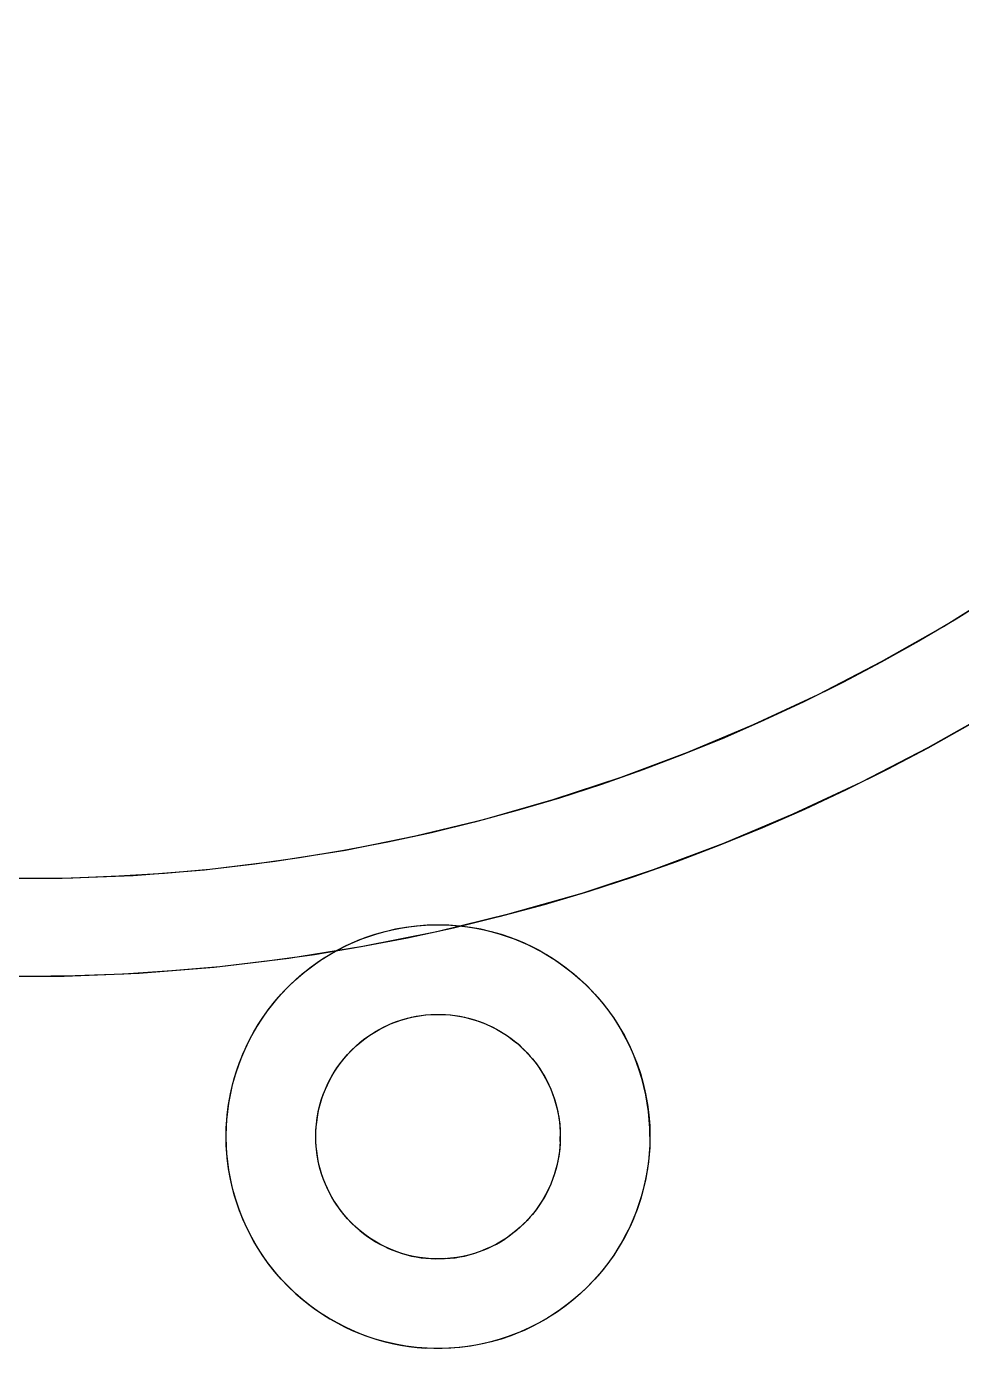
# Model space of a CAD drawing. Header units: millimetres. Extents: x -70 to 246, y -216 to 66.
# Drawn here: x 0 to 17.21, y -41.65 to -17.32 of the extents above; entities that cross this region are included whole.
import ezdxf

# ---------------------------------------------------------------- set-up
doc = ezdxf.new("R2010")
doc.units = ezdxf.units.MM
doc.layers.add('TOP_XY', color=7, linetype='Continuous')

msp = doc.modelspace()

# ---------------------------------------------------------------- linework, layer by layer
for centre, radius in [((0, 0), 34.8), ((0, 0), 33), ((7.576, -37.747), 3.9), ((7.576, -37.747), 2.25)]:
    msp.add_circle(centre, radius)
at = {"layer": 'TOP_XY'}
for p, q in [((16.877, -28.358), (17.991, -27.664)), ((15.737, -29.006), (16.877, -28.358)), ((14.571, -29.609), (15.737, -29.006)), ((13.382, -30.165), (14.571, -29.609)), ((16.595, -30.588), (17.798, -29.904)), ((12.173, -30.673), (13.382, -30.165)), ((15.366, -31.224), (16.595, -30.588)), ((10.943, -31.133), (12.173, -30.673)), ((9.697, -31.543), (10.943, -31.133)), ((14.112, -31.81), (15.366, -31.224)), ((8.435, -31.904), (9.697, -31.543)), ((12.836, -32.346), (14.112, -31.81)), ((7.16, -32.214), (8.435, -31.904)), ((5.874, -32.473), (7.16, -32.214)), ((11.54, -32.831), (12.836, -32.346)), ((4.578, -32.681), (5.874, -32.473)), ((1.967, -32.941), (3.275, -32.837)), ((3.275, -32.837), (4.578, -32.681)), ((10.226, -33.264), (11.54, -32.831)), ((-0.656, -32.993), (0.656, -32.993)), ((0.656, -32.993), (1.967, -32.941)), ((8.895, -33.644), (10.226, -33.264)), ((7.551, -33.971), (8.895, -33.644)), ((6.194, -34.244), (7.551, -33.971)), ((6.283, -34.068), (6.43, -34.019)), ((6.43, -34.019), (6.579, -33.977)), ((6.579, -33.977), (6.73, -33.94)), ((6.73, -33.94), (6.882, -33.91)), ((6.882, -33.91), (7.035, -33.885)), ((7.035, -33.885), (7.189, -33.866)), ((7.189, -33.866), (7.344, -33.854)), ((7.344, -33.854), (7.498, -33.848)), ((7.498, -33.848), (7.654, -33.848)), ((7.654, -33.848), (7.809, -33.854)), ((7.809, -33.854), (7.963, -33.866)), ((7.963, -33.866), (8.117, -33.885)), ((8.117, -33.885), (8.27, -33.91)), ((8.27, -33.91), (8.422, -33.94)), ((8.422, -33.94), (8.573, -33.977)), ((8.573, -33.977), (8.722, -34.019)), ((8.722, -34.019), (8.869, -34.068)), ((4.828, -34.463), (6.194, -34.244)), ((5.716, -34.319), (5.854, -34.248)), ((5.854, -34.248), (5.994, -34.182)), ((5.994, -34.182), (6.137, -34.122)), ((6.137, -34.122), (6.283, -34.068)), ((8.869, -34.068), (9.015, -34.122)), ((9.015, -34.122), (9.158, -34.182)), ((9.158, -34.182), (9.298, -34.248)), ((9.298, -34.248), (9.436, -34.319)), ((3.454, -34.628), (4.828, -34.463)), ((5.321, -34.565), (5.45, -34.478)), ((5.45, -34.478), (5.581, -34.396)), ((5.716, -34.319), (5.581, -34.396)), ((9.436, -34.319), (9.571, -34.396)), ((9.571, -34.396), (9.702, -34.478)), ((9.702, -34.478), (9.831, -34.565)), ((0.692, -34.793), (2.075, -34.738)), ((2.075, -34.738), (3.454, -34.628)), ((4.959, -34.856), (5.076, -34.754)), ((5.076, -34.754), (5.197, -34.657)), ((5.197, -34.657), (5.321, -34.565)), ((9.831, -34.565), (9.955, -34.657)), ((9.955, -34.657), (10.076, -34.754)), ((10.076, -34.754), (10.193, -34.856)), ((-0.692, -34.793), (0.692, -34.793)), ((4.737, -35.073), (4.846, -34.962)), ((4.846, -34.962), (4.959, -34.856)), ((10.193, -34.856), (10.306, -34.962)), ((10.306, -34.962), (10.415, -35.073)), ((4.534, -35.307), (4.633, -35.188)), ((4.633, -35.188), (4.737, -35.073)), ((10.415, -35.073), (10.519, -35.188)), ((10.519, -35.188), (10.618, -35.307)), ((4.35, -35.556), (4.439, -35.43)), ((4.439, -35.43), (4.534, -35.307)), ((7.176, -35.533), (7.264, -35.519)), ((7.264, -35.519), (7.353, -35.508)), ((7.353, -35.508), (7.442, -35.501)), ((7.442, -35.501), (7.531, -35.498)), ((7.531, -35.498), (7.621, -35.498)), ((7.621, -35.498), (7.71, -35.501)), ((7.71, -35.501), (7.799, -35.508)), ((7.799, -35.508), (7.888, -35.519)), ((7.888, -35.519), (7.977, -35.533)), ((10.618, -35.307), (10.713, -35.43)), ((10.713, -35.43), (10.803, -35.556)), ((4.186, -35.82), (4.265, -35.686)), ((4.265, -35.686), (4.35, -35.556)), ((6.503, -35.77), (6.583, -35.728)), ((6.583, -35.728), (6.664, -35.691)), ((6.664, -35.691), (6.746, -35.656)), ((6.746, -35.656), (6.83, -35.625)), ((6.83, -35.625), (6.915, -35.597)), ((6.915, -35.597), (7.001, -35.572)), ((7.001, -35.572), (7.088, -35.551)), ((7.088, -35.551), (7.176, -35.533)), ((7.977, -35.533), (8.064, -35.551)), ((8.064, -35.551), (8.151, -35.572)), ((8.151, -35.572), (8.237, -35.597)), ((8.237, -35.597), (8.322, -35.625)), ((8.322, -35.625), (8.406, -35.656)), ((8.406, -35.656), (8.488, -35.691)), ((8.488, -35.691), (8.57, -35.728)), ((8.57, -35.728), (8.649, -35.77)), ((10.803, -35.556), (10.887, -35.686)), ((10.887, -35.686), (10.966, -35.82)), ((4.043, -36.095), (4.112, -35.956)), ((4.112, -35.956), (4.186, -35.82)), ((6.134, -36.02), (6.203, -35.964)), ((6.203, -35.964), (6.275, -35.911)), ((6.275, -35.911), (6.349, -35.861)), ((6.349, -35.861), (6.425, -35.814)), ((6.425, -35.814), (6.503, -35.77)), ((8.649, -35.77), (8.727, -35.814)), ((8.727, -35.814), (8.803, -35.861)), ((8.803, -35.861), (8.877, -35.911)), ((8.877, -35.911), (8.949, -35.964)), ((8.949, -35.964), (9.018, -36.02)), ((11.04, -35.956), (10.966, -35.82)), ((11.109, -36.095), (11.04, -35.956)), ((3.923, -36.381), (3.98, -36.237)), ((3.98, -36.237), (4.043, -36.095)), ((5.878, -36.271), (5.938, -36.204)), ((5.938, -36.204), (6.001, -36.141)), ((6.001, -36.141), (6.066, -36.079)), ((6.066, -36.079), (6.134, -36.02)), ((9.086, -36.079), (9.018, -36.02)), ((9.151, -36.141), (9.086, -36.079)), ((9.151, -36.141), (9.214, -36.204)), ((9.214, -36.204), (9.274, -36.271)), ((11.172, -36.237), (11.109, -36.095)), ((11.229, -36.381), (11.172, -36.237)), ((3.872, -36.527), (3.923, -36.381)), ((5.666, -36.558), (5.715, -36.483)), ((5.715, -36.483), (5.766, -36.41)), ((5.766, -36.41), (5.821, -36.339)), ((5.821, -36.339), (5.878, -36.271)), ((9.274, -36.271), (9.331, -36.339)), ((9.331, -36.339), (9.386, -36.41)), ((9.386, -36.41), (9.437, -36.483)), ((9.437, -36.483), (9.486, -36.558)), ((11.28, -36.527), (11.229, -36.381)), ((3.787, -36.825), (3.826, -36.676)), ((3.826, -36.676), (3.872, -36.527)), ((5.538, -36.794), (5.577, -36.714)), ((5.577, -36.714), (5.62, -36.635)), ((5.62, -36.635), (5.666, -36.558)), ((9.486, -36.558), (9.532, -36.635)), ((9.532, -36.635), (9.575, -36.714)), ((9.575, -36.714), (9.614, -36.794)), ((11.326, -36.676), (11.28, -36.527)), ((11.366, -36.825), (11.326, -36.676)), ((3.725, -37.129), (3.753, -36.977)), ((3.753, -36.977), (3.787, -36.825)), ((5.439, -37.043), (5.469, -36.959)), ((5.469, -36.959), (5.502, -36.876)), ((5.502, -36.876), (5.538, -36.794)), ((9.614, -36.794), (9.65, -36.876)), ((9.65, -36.876), (9.683, -36.959)), ((9.683, -36.959), (9.713, -37.043)), ((11.399, -36.977), (11.366, -36.825)), ((11.427, -37.129), (11.399, -36.977)), ((3.704, -37.283), (3.725, -37.129)), ((5.37, -37.303), (5.39, -37.215)), ((5.39, -37.215), (5.413, -37.129)), ((5.413, -37.129), (5.439, -37.043)), ((9.713, -37.043), (9.739, -37.129)), ((9.739, -37.129), (9.762, -37.215)), ((9.762, -37.215), (9.782, -37.303)), ((11.448, -37.283), (11.427, -37.129)), ((3.679, -37.592), (3.688, -37.437)), ((3.688, -37.437), (3.704, -37.283)), ((5.342, -37.479), (5.354, -37.391)), ((5.354, -37.391), (5.37, -37.303)), ((9.782, -37.303), (9.798, -37.391)), ((9.798, -37.391), (9.81, -37.479)), ((11.464, -37.437), (11.448, -37.283)), ((11.473, -37.592), (11.464, -37.437)), ((3.676, -37.747), (3.679, -37.592)), ((5.326, -37.747), (5.328, -37.658)), ((5.328, -37.658), (5.333, -37.568)), ((5.333, -37.568), (5.342, -37.479)), ((9.81, -37.479), (9.819, -37.568)), ((9.819, -37.568), (9.824, -37.658)), ((9.824, -37.658), (9.826, -37.747)), ((11.476, -37.747), (11.473, -37.592)), ((3.679, -37.902), (3.676, -37.747)), ((3.688, -38.057), (3.679, -37.902)), ((5.328, -37.837), (5.326, -37.747)), ((5.333, -37.926), (5.328, -37.837)), ((5.342, -38.015), (5.333, -37.926)), ((9.819, -37.926), (9.81, -38.015)), ((9.824, -37.837), (9.819, -37.926)), ((9.824, -37.837), (9.826, -37.747)), ((11.473, -37.902), (11.464, -38.057)), ((11.476, -37.747), (11.473, -37.902)), ((3.704, -38.211), (3.688, -38.057)), ((5.354, -38.104), (5.342, -38.015)), ((5.37, -38.192), (5.354, -38.104)), ((5.39, -38.279), (5.37, -38.192)), ((9.782, -38.192), (9.762, -38.279)), ((9.798, -38.104), (9.782, -38.192)), ((9.81, -38.015), (9.798, -38.104)), ((11.464, -38.057), (11.448, -38.211)), ((3.725, -38.365), (3.704, -38.211)), ((3.753, -38.518), (3.725, -38.365)), ((5.413, -38.366), (5.39, -38.279)), ((5.439, -38.451), (5.413, -38.366)), ((9.739, -38.366), (9.713, -38.451)), ((9.762, -38.279), (9.739, -38.366)), ((11.427, -38.365), (11.399, -38.518)), ((11.448, -38.211), (11.427, -38.365)), ((3.787, -38.669), (3.753, -38.518)), ((3.826, -38.819), (3.787, -38.669)), ((5.469, -38.535), (5.439, -38.451)), ((5.502, -38.619), (5.469, -38.535)), ((5.538, -38.7), (5.502, -38.619)), ((9.65, -38.619), (9.614, -38.7)), ((9.683, -38.535), (9.65, -38.619)), ((9.713, -38.451), (9.683, -38.535)), ((11.366, -38.669), (11.326, -38.819)), ((11.399, -38.518), (11.366, -38.669)), ((3.872, -38.967), (3.826, -38.819)), ((5.577, -38.781), (5.538, -38.7)), ((5.62, -38.859), (5.577, -38.781)), ((5.666, -38.936), (5.62, -38.859)), ((9.532, -38.859), (9.486, -38.936)), ((9.575, -38.781), (9.532, -38.859)), ((9.614, -38.7), (9.575, -38.781)), ((11.326, -38.819), (11.28, -38.967)), ((3.923, -39.113), (3.872, -38.967)), ((3.98, -39.258), (3.923, -39.113)), ((5.715, -39.011), (5.666, -38.936)), ((5.766, -39.084), (5.715, -39.011)), ((5.821, -39.155), (5.766, -39.084)), ((5.878, -39.224), (5.821, -39.155)), ((9.331, -39.155), (9.274, -39.224)), ((9.386, -39.084), (9.331, -39.155)), ((9.437, -39.011), (9.386, -39.084)), ((9.486, -38.936), (9.437, -39.011)), ((11.229, -39.113), (11.172, -39.258)), ((11.28, -38.967), (11.229, -39.113)), ((4.043, -39.399), (3.98, -39.258)), ((4.112, -39.538), (4.043, -39.399)), ((5.938, -39.29), (5.878, -39.224)), ((6.001, -39.354), (5.938, -39.29)), ((6.001, -39.354), (6.066, -39.415)), ((9.151, -39.354), (9.086, -39.415)), ((9.214, -39.29), (9.151, -39.354)), ((9.274, -39.224), (9.214, -39.29)), ((11.109, -39.399), (11.04, -39.538)), ((11.172, -39.258), (11.109, -39.399)), ((4.186, -39.675), (4.112, -39.538)), ((6.066, -39.415), (6.134, -39.474)), ((6.134, -39.474), (6.203, -39.53)), ((6.203, -39.53), (6.275, -39.583)), ((6.275, -39.583), (6.349, -39.633)), ((6.349, -39.633), (6.425, -39.681)), ((8.727, -39.681), (8.803, -39.633)), ((8.877, -39.583), (8.803, -39.633)), ((8.949, -39.53), (8.877, -39.583)), ((9.018, -39.474), (8.949, -39.53)), ((9.086, -39.415), (9.018, -39.474)), ((11.04, -39.538), (10.966, -39.675)), ((4.265, -39.808), (4.186, -39.675)), ((4.35, -39.938), (4.265, -39.808)), ((6.425, -39.681), (6.503, -39.725)), ((6.503, -39.725), (6.583, -39.766)), ((6.583, -39.766), (6.664, -39.804)), ((6.664, -39.804), (6.746, -39.839)), ((6.746, -39.839), (6.83, -39.87)), ((6.83, -39.87), (6.915, -39.898)), ((6.915, -39.898), (7.001, -39.922)), ((8.151, -39.922), (8.237, -39.898)), ((8.237, -39.898), (8.322, -39.87)), ((8.322, -39.87), (8.406, -39.839)), ((8.406, -39.839), (8.488, -39.804)), ((8.488, -39.804), (8.57, -39.766)), ((8.57, -39.766), (8.649, -39.725)), ((8.649, -39.725), (8.727, -39.681)), ((10.887, -39.808), (10.803, -39.938)), ((10.966, -39.675), (10.887, -39.808)), ((4.439, -40.065), (4.35, -39.938)), ((4.534, -40.187), (4.439, -40.065)), ((7.001, -39.922), (7.088, -39.944)), ((7.088, -39.944), (7.176, -39.961)), ((7.176, -39.961), (7.264, -39.975)), ((7.264, -39.975), (7.353, -39.986)), ((7.353, -39.986), (7.442, -39.993)), ((7.442, -39.993), (7.531, -39.997)), ((7.621, -39.997), (7.531, -39.997)), ((7.71, -39.993), (7.621, -39.997)), ((7.71, -39.993), (7.799, -39.986)), ((7.799, -39.986), (7.888, -39.975)), ((7.888, -39.975), (7.977, -39.961)), ((7.977, -39.961), (8.064, -39.944)), ((8.064, -39.944), (8.151, -39.922)), ((10.713, -40.065), (10.618, -40.187)), ((10.803, -39.938), (10.713, -40.065)), ((4.633, -40.307), (4.534, -40.187)), ((4.737, -40.421), (4.633, -40.307)), ((10.519, -40.307), (10.415, -40.421)), ((10.618, -40.187), (10.519, -40.307)), ((4.846, -40.532), (4.737, -40.421)), ((4.846, -40.532), (4.959, -40.639)), ((10.306, -40.532), (10.193, -40.639)), ((10.415, -40.421), (10.306, -40.532)), ((4.959, -40.639), (5.076, -40.74)), ((5.076, -40.74), (5.197, -40.837)), ((5.197, -40.837), (5.321, -40.93)), ((9.955, -40.837), (9.831, -40.93)), ((10.076, -40.74), (9.955, -40.837)), ((10.193, -40.639), (10.076, -40.74)), ((5.321, -40.93), (5.45, -41.017)), ((5.45, -41.017), (5.581, -41.099)), ((5.581, -41.099), (5.716, -41.175)), ((9.571, -41.099), (9.436, -41.175)), ((9.702, -41.017), (9.571, -41.099)), ((9.831, -40.93), (9.702, -41.017)), ((5.716, -41.175), (5.854, -41.246)), ((5.854, -41.246), (5.994, -41.312)), ((5.994, -41.312), (6.137, -41.372)), ((9.158, -41.312), (9.015, -41.372)), ((9.298, -41.246), (9.158, -41.312)), ((9.436, -41.175), (9.298, -41.246)), ((6.137, -41.372), (6.283, -41.427)), ((6.283, -41.427), (6.43, -41.475)), ((6.43, -41.475), (6.579, -41.518)), ((6.579, -41.518), (6.73, -41.554)), ((6.73, -41.554), (6.882, -41.585)), ((6.882, -41.585), (7.035, -41.61)), ((8.27, -41.585), (8.117, -41.61)), ((8.422, -41.554), (8.27, -41.585)), ((8.573, -41.518), (8.422, -41.554)), ((8.722, -41.475), (8.573, -41.518)), ((8.869, -41.427), (8.722, -41.475)), ((9.015, -41.372), (8.869, -41.427)), ((7.035, -41.61), (7.189, -41.628)), ((7.189, -41.628), (7.344, -41.64)), ((7.498, -41.646), (7.344, -41.64)), ((7.654, -41.646), (7.498, -41.646)), ((7.809, -41.64), (7.654, -41.646)), ((7.963, -41.628), (7.809, -41.64)), ((8.117, -41.61), (7.963, -41.628))]:
    msp.add_line(p, q, dxfattribs=at)

doc.saveas('drawing.dxf')
